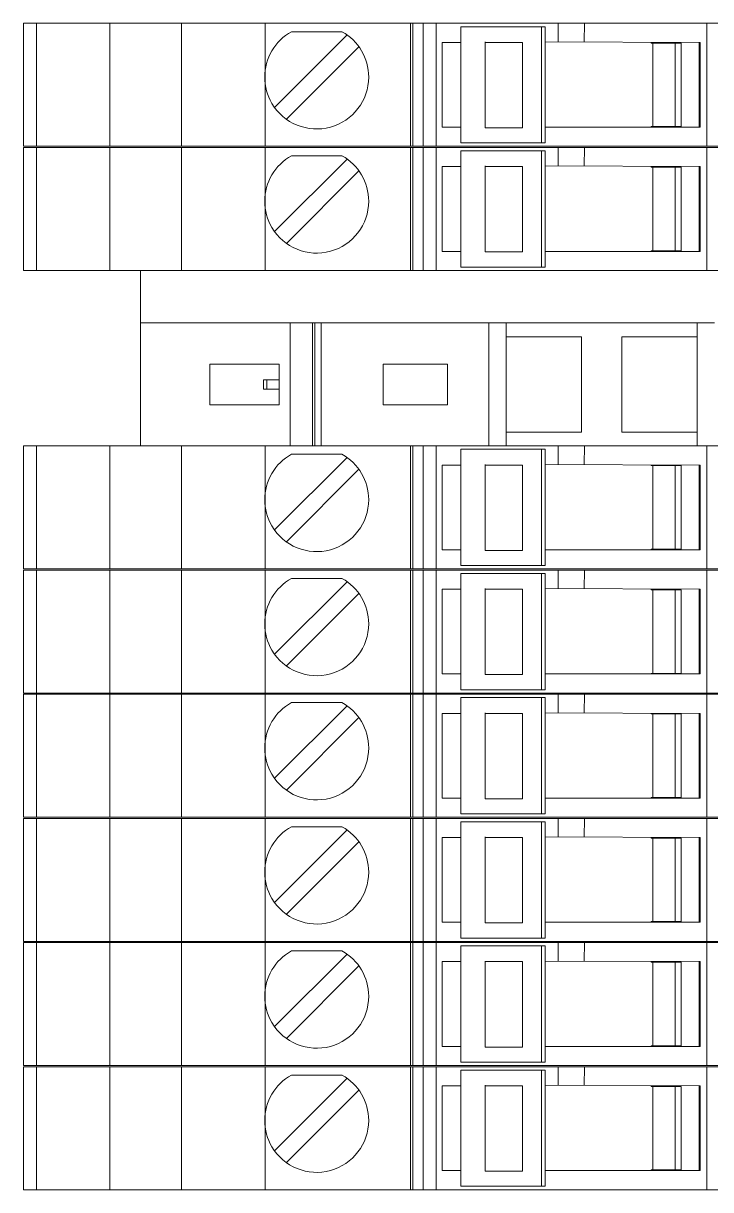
# Model space of a CAD drawing. Header units: millimetres. Extents: x 4962 to 7449, y 754 to 2938.
# Drawn here: x 5661.2 to 5689.96, y 1740.37 to 1789.22 of the extents above; entities that cross this region are included whole.
import ezdxf

# ---------------------------------------------------------------- set-up
doc = ezdxf.new("R2010")
doc.units = ezdxf.units.MM
doc.layers.add('000-PI-Oprema', color=30, linetype='Continuous', lineweight=5)

msp = doc.modelspace()

# ---------------------------------------------------------------- linework, layer by layer
at = {"color": 0, "linetype": 'ByBlock', "lineweight": 0, "ltscale": 0.25}
msp.add_lwpolyline([(5666.096, 1778.869), (5666.096, 1771.519), (5714.696, 1771.519), (5714.696, 1778.869), (5666.096, 1778.869)], dxfattribs=at)
at = {"layer": '000-PI-Oprema', "color": 0, "linetype": 'ByBlock', "lineweight": 0}
for p, q in [((5661.196, 1784.069), (5661.196, 1789.219)), ((5683.571, 1789.219), (5661.196, 1789.219)), ((5661.744, 1789.219), (5661.744, 1784.069)), ((5664.821, 1784.069), (5664.821, 1789.219)), ((5667.821, 1784.069), (5667.821, 1789.219)), ((5671.321, 1784.069), (5671.321, 1789.219)), ((5677.396, 1784.069), (5677.396, 1789.219)), ((5677.496, 1789.219), (5677.496, 1789.219)), ((5677.496, 1789.219), (5677.496, 1784.069)), ((5677.924, 1789.219), (5677.924, 1784.069)), ((5678.466, 1784.069), (5678.466, 1789.219)), ((5682.88, 1789.079), (5679.509, 1789.079)), ((5679.509, 1784.209), (5679.509, 1789.079)), ((5679.509, 1789.079), (5679.509, 1789.079)), ((5680.146, 1789.219), (5680.146, 1789.219)), ((5683.038, 1789.079), (5682.88, 1789.079)), ((5682.88, 1789.079), (5682.88, 1784.209)), ((5683.038, 1789.079), (5683.038, 1788.394)), ((5683.571, 1789.219), (5683.571, 1789.219)), ((5683.571, 1789.219), (5683.576, 1789.219)), ((5683.571, 1788.442), (5683.571, 1789.219)), ((5683.576, 1789.219), (5684.671, 1789.219)), ((5684.671, 1789.219), (5684.668, 1788.438)), ((5684.671, 1789.219), (5684.671, 1789.219)), ((5689.796, 1789.219), (5684.671, 1789.219)), ((5685.196, 1789.219), (5685.196, 1789.219)), ((5690.996, 1789.219), (5689.796, 1789.219)), ((5689.796, 1789.219), (5689.796, 1784.069)), ((5674.742, 1788.734), (5671.706, 1785.699)), ((5672.413, 1788.869), (5672.413, 1788.869)), ((5674.53, 1788.869), (5672.413, 1788.869)), ((5674.53, 1788.869), (5674.53, 1788.869)), ((5674.742, 1788.734), (5674.742, 1788.734)), ((5679.509, 1788.419), (5678.721, 1788.419)), ((5678.721, 1788.419), (5678.721, 1788.419)), ((5678.721, 1784.869), (5678.721, 1788.419)), ((5680.516, 1784.844), (5680.516, 1788.444)), ((5682.083, 1788.419), (5680.516, 1788.419)), ((5682.083, 1788.419), (5682.083, 1784.894)), ((5689.521, 1788.419), (5683.038, 1788.444)), ((5687.471, 1788.419), (5687.471, 1788.394)), ((5688.471, 1784.869), (5688.471, 1788.419)), ((5689.471, 1788.419), (5689.471, 1784.869)), ((5689.521, 1788.419), (5689.521, 1788.419)), ((5689.521, 1784.869), (5689.521, 1788.419)), ((5672.201, 1785.204), (5675.237, 1788.239)), ((5675.237, 1788.239), (5675.237, 1788.239)), ((5677.396, 1785.669), (5677.396, 1788.269)), ((5677.396, 1788.269), (5677.396, 1788.269)), ((5683.038, 1788.394), (5683.038, 1784.894)), ((5688.471, 1788.394), (5687.471, 1788.394)), ((5687.535, 1784.894), (5687.535, 1788.394)), ((5688.721, 1788.394), (5688.471, 1788.394)), ((5688.721, 1788.394), (5688.721, 1788.394)), ((5688.721, 1784.894), (5688.721, 1788.394)), ((5671.706, 1785.699), (5671.706, 1785.699)), ((5677.396, 1785.669), (5677.396, 1785.669)), ((5672.201, 1785.204), (5672.201, 1785.204)), ((5679.509, 1784.869), (5678.721, 1784.869)), ((5678.721, 1784.869), (5678.721, 1784.869)), ((5680.516, 1784.844), (5681.925, 1784.844)), ((5681.925, 1784.844), (5682.083, 1784.844)), ((5682.083, 1784.894), (5682.083, 1784.844)), ((5683.038, 1784.209), (5683.038, 1784.894)), ((5689.521, 1784.869), (5683.038, 1784.869)), ((5688.471, 1784.894), (5687.471, 1784.894)), ((5687.471, 1784.894), (5687.471, 1784.869)), ((5688.721, 1784.894), (5688.471, 1784.894)), ((5688.721, 1784.894), (5688.721, 1784.894)), ((5689.521, 1784.869), (5689.521, 1784.869)), ((5661.196, 1784.069), (5671.596, 1784.069)), ((5661.196, 1778.869), (5661.196, 1784.019)), ((5683.571, 1784.019), (5661.196, 1784.019)), ((5661.744, 1784.019), (5661.744, 1778.869)), ((5664.821, 1778.869), (5664.821, 1784.019)), ((5667.821, 1778.869), (5667.821, 1784.019)), ((5671.321, 1778.869), (5671.321, 1784.019)), ((5689.796, 1784.069), (5671.596, 1784.069)), ((5677.396, 1778.869), (5677.396, 1784.019)), ((5677.496, 1784.069), (5677.496, 1784.069)), ((5677.496, 1784.019), (5677.496, 1784.019)), ((5677.496, 1784.019), (5677.496, 1778.869)), ((5677.924, 1784.019), (5677.924, 1778.869)), ((5678.466, 1778.869), (5678.466, 1784.019)), ((5682.88, 1784.209), (5679.509, 1784.209)), ((5679.509, 1784.209), (5679.509, 1784.209)), ((5680.146, 1784.069), (5680.146, 1784.069)), ((5680.146, 1784.019), (5680.146, 1784.019)), ((5683.038, 1784.209), (5682.88, 1784.209)), ((5683.571, 1784.019), (5683.571, 1784.019)), ((5683.571, 1784.019), (5683.576, 1784.019)), ((5683.571, 1783.242), (5683.571, 1784.019)), ((5683.576, 1784.019), (5684.671, 1784.019)), ((5684.671, 1784.019), (5684.668, 1783.238)), ((5684.671, 1784.019), (5684.671, 1784.019)), ((5689.796, 1784.019), (5684.671, 1784.019)), ((5685.196, 1784.069), (5685.196, 1784.069)), ((5685.196, 1784.019), (5685.196, 1784.019)), ((5690.996, 1784.069), (5689.796, 1784.069)), ((5690.996, 1784.019), (5689.796, 1784.019)), ((5689.796, 1784.019), (5689.796, 1778.869)), ((5674.742, 1783.534), (5671.706, 1780.499)), ((5672.413, 1783.669), (5672.413, 1783.669)), ((5674.53, 1783.669), (5672.413, 1783.669)), ((5674.53, 1783.669), (5674.53, 1783.669)), ((5674.742, 1783.534), (5674.742, 1783.534)), ((5682.88, 1783.879), (5679.509, 1783.879)), ((5679.509, 1779.009), (5679.509, 1783.879)), ((5679.509, 1783.879), (5679.509, 1783.879)), ((5683.038, 1783.879), (5682.88, 1783.879)), ((5682.88, 1783.879), (5682.88, 1779.009)), ((5683.038, 1783.879), (5683.038, 1783.194)), ((5672.201, 1780.004), (5675.237, 1783.039)), ((5675.237, 1783.039), (5675.237, 1783.039)), ((5677.396, 1780.469), (5677.396, 1783.069)), ((5677.396, 1783.069), (5677.396, 1783.069)), ((5679.509, 1783.219), (5678.721, 1783.219)), ((5678.721, 1783.219), (5678.721, 1783.219)), ((5678.721, 1779.669), (5678.721, 1783.219)), ((5680.516, 1779.644), (5680.516, 1783.244)), ((5682.083, 1783.219), (5680.516, 1783.219)), ((5682.083, 1783.219), (5682.083, 1779.694)), ((5689.521, 1783.219), (5683.038, 1783.244)), ((5683.038, 1783.194), (5683.038, 1779.694)), ((5687.471, 1783.219), (5687.471, 1783.194)), ((5688.471, 1783.194), (5687.471, 1783.194)), ((5687.535, 1779.694), (5687.535, 1783.194)), ((5688.471, 1779.669), (5688.471, 1783.219)), ((5688.721, 1783.194), (5688.471, 1783.194)), ((5688.721, 1783.194), (5688.721, 1783.194)), ((5688.721, 1779.694), (5688.721, 1783.194)), ((5689.471, 1783.219), (5689.471, 1779.669)), ((5689.521, 1783.219), (5689.521, 1783.219)), ((5689.521, 1779.669), (5689.521, 1783.219)), ((5671.706, 1780.499), (5671.706, 1780.499)), ((5677.396, 1780.469), (5677.396, 1780.469)), ((5672.201, 1780.004), (5672.201, 1780.004)), ((5679.509, 1779.669), (5678.721, 1779.669)), ((5678.721, 1779.669), (5678.721, 1779.669)), ((5680.516, 1779.644), (5681.925, 1779.644)), ((5681.925, 1779.644), (5682.083, 1779.644)), ((5682.083, 1779.694), (5682.083, 1779.644)), ((5683.038, 1779.009), (5683.038, 1779.694)), ((5689.521, 1779.669), (5683.038, 1779.669)), ((5688.471, 1779.694), (5687.471, 1779.694)), ((5687.471, 1779.694), (5687.471, 1779.669)), ((5688.721, 1779.694), (5688.471, 1779.694)), ((5688.721, 1779.694), (5688.721, 1779.694)), ((5689.521, 1779.669), (5689.521, 1779.669)), ((5661.196, 1778.869), (5671.596, 1778.869)), ((5666.096, 1778.869), (5666.096, 1771.519)), ((5714.696, 1778.869), (5666.096, 1778.869)), ((5689.796, 1778.869), (5671.596, 1778.869)), ((5677.496, 1778.869), (5677.496, 1778.869)), ((5682.88, 1779.009), (5679.509, 1779.009)), ((5679.509, 1779.009), (5679.509, 1779.009)), ((5680.146, 1778.869), (5680.146, 1778.869)), ((5683.038, 1779.009), (5682.88, 1779.009)), ((5685.196, 1778.869), (5685.196, 1778.869)), ((5690.996, 1778.869), (5689.796, 1778.869)), ((5672.362, 1776.669), (5666.096, 1776.669)), ((5672.362, 1771.519), (5672.362, 1776.669)), ((5673.298, 1776.669), (5672.362, 1776.669)), ((5673.298, 1771.519), (5673.298, 1776.669)), ((5673.399, 1776.669), (5673.298, 1776.669)), ((5673.399, 1776.669), (5673.399, 1771.519)), ((5673.657, 1776.669), (5673.399, 1776.669)), ((5673.657, 1776.669), (5673.657, 1771.519)), ((5680.678, 1776.669), (5673.657, 1776.669)), ((5680.678, 1776.669), (5681.396, 1776.669)), ((5680.678, 1771.519), (5680.678, 1776.669)), ((5681.396, 1776.094), (5681.396, 1776.669)), ((5681.396, 1776.669), (5689.396, 1776.669)), ((5689.396, 1776.669), (5689.396, 1776.094)), ((5689.396, 1776.669), (5690.115, 1776.669)), ((5681.396, 1772.094), (5681.396, 1776.094)), ((5681.396, 1776.094), (5684.546, 1776.094)), ((5684.546, 1776.094), (5684.546, 1772.094)), ((5686.246, 1776.094), (5689.396, 1776.094)), ((5686.246, 1772.094), (5686.246, 1776.094)), ((5689.396, 1776.094), (5689.396, 1772.094)), ((5668.996, 1773.244), (5668.996, 1774.944)), ((5668.996, 1774.944), (5671.896, 1774.944)), ((5671.896, 1774.944), (5671.896, 1774.294)), ((5676.246, 1774.944), (5678.946, 1774.944)), ((5676.246, 1773.244), (5676.246, 1774.944)), ((5678.946, 1774.944), (5678.946, 1773.244)), ((5671.382, 1774.294), (5671.251, 1774.294)), ((5671.251, 1773.894), (5671.251, 1774.294)), ((5671.382, 1774.294), (5671.382, 1773.894)), ((5671.382, 1774.294), (5671.896, 1774.294)), ((5671.896, 1774.294), (5671.896, 1773.894)), ((5671.382, 1773.894), (5671.251, 1773.894)), ((5671.382, 1773.894), (5671.896, 1773.894)), ((5671.896, 1773.894), (5671.896, 1773.244)), ((5671.896, 1773.244), (5668.996, 1773.244)), ((5678.946, 1773.244), (5676.246, 1773.244)), ((5684.546, 1772.094), (5681.396, 1772.094)), ((5681.396, 1771.519), (5681.396, 1772.094)), ((5689.396, 1772.094), (5686.246, 1772.094)), ((5689.396, 1772.094), (5689.396, 1771.519)), ((5661.196, 1766.369), (5661.196, 1771.519)), ((5683.571, 1771.519), (5661.196, 1771.519)), ((5661.744, 1771.519), (5661.744, 1766.369)), ((5664.821, 1766.369), (5664.821, 1771.519)), ((5667.821, 1766.369), (5667.821, 1771.519)), ((5671.321, 1766.369), (5671.321, 1771.519)), ((5673.298, 1771.519), (5672.362, 1771.519)), ((5673.399, 1771.519), (5673.298, 1771.519)), ((5673.657, 1771.519), (5673.399, 1771.519)), ((5677.396, 1766.369), (5677.396, 1771.519)), ((5677.496, 1771.519), (5677.496, 1771.519)), ((5677.496, 1771.519), (5677.496, 1766.369)), ((5677.924, 1771.519), (5677.924, 1766.369)), ((5678.466, 1766.369), (5678.466, 1771.519)), ((5682.88, 1771.379), (5679.509, 1771.379)), ((5679.509, 1766.509), (5679.509, 1771.379)), ((5679.509, 1771.379), (5679.509, 1771.379)), ((5680.146, 1771.519), (5680.146, 1771.519)), ((5680.678, 1771.519), (5681.396, 1771.519)), ((5683.038, 1771.379), (5682.88, 1771.379)), ((5682.88, 1771.379), (5682.88, 1766.509)), ((5683.038, 1771.379), (5683.038, 1770.694)), ((5683.571, 1771.519), (5683.571, 1771.519)), ((5683.571, 1771.519), (5683.576, 1771.519)), ((5683.571, 1770.742), (5683.571, 1771.519)), ((5683.576, 1771.519), (5684.671, 1771.519)), ((5684.671, 1771.519), (5684.668, 1770.738)), ((5684.671, 1771.519), (5684.671, 1771.519)), ((5689.796, 1771.519), (5684.671, 1771.519)), ((5685.196, 1771.519), (5685.196, 1771.519)), ((5690.996, 1771.519), (5689.796, 1771.519)), ((5689.796, 1771.519), (5689.796, 1766.369)), ((5674.742, 1771.034), (5671.706, 1767.999)), ((5672.413, 1771.169), (5672.413, 1771.169)), ((5674.53, 1771.169), (5672.413, 1771.169)), ((5674.53, 1771.169), (5674.53, 1771.169)), ((5674.742, 1771.034), (5674.742, 1771.034)), ((5672.201, 1767.504), (5675.237, 1770.539)), ((5675.237, 1770.539), (5675.237, 1770.539)), ((5677.396, 1767.969), (5677.396, 1770.569)), ((5677.396, 1770.569), (5677.396, 1770.569)), ((5679.509, 1770.719), (5678.721, 1770.719)), ((5678.721, 1770.719), (5678.721, 1770.719)), ((5678.721, 1767.169), (5678.721, 1770.719)), ((5680.516, 1767.144), (5680.516, 1770.744)), ((5682.083, 1770.719), (5680.516, 1770.719)), ((5682.083, 1770.719), (5682.083, 1767.194)), ((5689.521, 1770.719), (5683.038, 1770.744)), ((5683.038, 1770.694), (5683.038, 1767.194)), ((5687.471, 1770.719), (5687.471, 1770.694)), ((5688.471, 1770.694), (5687.471, 1770.694)), ((5687.535, 1767.194), (5687.535, 1770.694)), ((5688.471, 1767.169), (5688.471, 1770.719)), ((5688.721, 1770.694), (5688.471, 1770.694)), ((5688.721, 1770.694), (5688.721, 1770.694)), ((5688.721, 1767.194), (5688.721, 1770.694)), ((5689.471, 1770.719), (5689.471, 1767.169)), ((5689.521, 1770.719), (5689.521, 1770.719)), ((5689.521, 1767.169), (5689.521, 1770.719)), ((5671.706, 1767.999), (5671.706, 1767.999)), ((5677.396, 1767.969), (5677.396, 1767.969)), ((5672.201, 1767.504), (5672.201, 1767.504)), ((5679.509, 1767.169), (5678.721, 1767.169)), ((5678.721, 1767.169), (5678.721, 1767.169)), ((5680.516, 1767.144), (5681.925, 1767.144)), ((5681.925, 1767.144), (5682.083, 1767.144)), ((5682.083, 1767.194), (5682.083, 1767.144)), ((5683.038, 1766.509), (5683.038, 1767.194)), ((5689.521, 1767.169), (5683.038, 1767.169)), ((5688.471, 1767.194), (5687.471, 1767.194)), ((5687.471, 1767.194), (5687.471, 1767.169)), ((5688.721, 1767.194), (5688.471, 1767.194)), ((5688.721, 1767.194), (5688.721, 1767.194)), ((5689.521, 1767.169), (5689.521, 1767.169)), ((5682.88, 1766.509), (5679.509, 1766.509)), ((5679.509, 1766.509), (5679.509, 1766.509)), ((5683.038, 1766.509), (5682.88, 1766.509)), ((5661.196, 1766.369), (5671.596, 1766.369)), ((5661.196, 1761.169), (5661.196, 1766.319)), ((5683.571, 1766.319), (5661.196, 1766.319)), ((5661.744, 1766.319), (5661.744, 1761.169)), ((5664.821, 1761.169), (5664.821, 1766.319)), ((5667.821, 1761.169), (5667.821, 1766.319)), ((5671.321, 1761.169), (5671.321, 1766.319)), ((5689.796, 1766.369), (5671.596, 1766.369)), ((5672.413, 1765.969), (5672.413, 1765.969)), ((5674.53, 1765.969), (5672.413, 1765.969)), ((5674.53, 1765.969), (5674.53, 1765.969)), ((5677.396, 1761.169), (5677.396, 1766.319)), ((5677.496, 1766.369), (5677.496, 1766.369)), ((5677.496, 1766.319), (5677.496, 1766.319)), ((5677.496, 1766.319), (5677.496, 1761.169)), ((5677.924, 1766.319), (5677.924, 1761.169)), ((5678.466, 1761.169), (5678.466, 1766.319)), ((5682.88, 1766.179), (5679.509, 1766.179)), ((5679.509, 1761.309), (5679.509, 1766.179)), ((5679.509, 1766.179), (5679.509, 1766.179)), ((5680.146, 1766.369), (5680.146, 1766.369)), ((5680.146, 1766.319), (5680.146, 1766.319)), ((5683.038, 1766.179), (5682.88, 1766.179)), ((5682.88, 1766.179), (5682.88, 1761.309)), ((5683.038, 1766.179), (5683.038, 1765.494)), ((5683.571, 1766.319), (5683.571, 1766.319)), ((5683.571, 1766.319), (5683.576, 1766.319)), ((5683.571, 1765.542), (5683.571, 1766.319)), ((5683.576, 1766.319), (5684.671, 1766.319)), ((5684.671, 1766.319), (5684.668, 1765.538)), ((5684.671, 1766.319), (5684.671, 1766.319)), ((5689.796, 1766.319), (5684.671, 1766.319)), ((5685.196, 1766.369), (5685.196, 1766.369)), ((5685.196, 1766.319), (5685.196, 1766.319)), ((5690.996, 1766.369), (5689.796, 1766.369)), ((5690.996, 1766.319), (5689.796, 1766.319)), ((5689.796, 1766.319), (5689.796, 1761.169)), ((5674.742, 1765.834), (5671.706, 1762.799)), ((5674.742, 1765.834), (5674.742, 1765.834)), ((5679.509, 1765.519), (5678.721, 1765.519)), ((5678.721, 1765.519), (5678.721, 1765.519)), ((5678.721, 1761.969), (5678.721, 1765.519)), ((5680.516, 1761.944), (5680.516, 1765.544)), ((5682.083, 1765.519), (5680.516, 1765.519)), ((5682.083, 1765.519), (5682.083, 1761.994)), ((5689.521, 1765.519), (5683.038, 1765.544)), ((5683.038, 1765.494), (5683.038, 1761.994)), ((5687.471, 1765.519), (5687.471, 1765.494)), ((5688.471, 1765.494), (5687.471, 1765.494)), ((5687.535, 1761.994), (5687.535, 1765.494)), ((5688.471, 1761.969), (5688.471, 1765.519)), ((5688.721, 1765.494), (5688.471, 1765.494)), ((5688.721, 1765.494), (5688.721, 1765.494)), ((5688.721, 1761.994), (5688.721, 1765.494)), ((5689.471, 1765.519), (5689.471, 1761.969)), ((5689.521, 1765.519), (5689.521, 1765.519)), ((5689.521, 1761.969), (5689.521, 1765.519)), ((5672.201, 1762.304), (5675.237, 1765.339)), ((5675.237, 1765.339), (5675.237, 1765.339)), ((5677.396, 1762.769), (5677.396, 1765.369)), ((5677.396, 1765.369), (5677.396, 1765.369)), ((5671.706, 1762.799), (5671.706, 1762.799)), ((5677.396, 1762.769), (5677.396, 1762.769)), ((5672.201, 1762.304), (5672.201, 1762.304)), ((5679.509, 1761.969), (5678.721, 1761.969)), ((5678.721, 1761.969), (5678.721, 1761.969)), ((5680.516, 1761.944), (5681.925, 1761.944)), ((5681.925, 1761.944), (5682.083, 1761.944)), ((5682.083, 1761.994), (5682.083, 1761.944)), ((5683.038, 1761.309), (5683.038, 1761.994)), ((5689.521, 1761.969), (5683.038, 1761.969)), ((5688.471, 1761.994), (5687.471, 1761.994)), ((5687.471, 1761.994), (5687.471, 1761.969)), ((5688.721, 1761.994), (5688.471, 1761.994)), ((5688.721, 1761.994), (5688.721, 1761.994)), ((5689.521, 1761.969), (5689.521, 1761.969)), ((5661.196, 1761.169), (5671.596, 1761.169)), ((5661.196, 1755.969), (5661.196, 1761.119)), ((5683.571, 1761.119), (5661.196, 1761.119)), ((5661.744, 1761.119), (5661.744, 1755.969)), ((5664.821, 1755.969), (5664.821, 1761.119)), ((5667.821, 1755.969), (5667.821, 1761.119)), ((5671.321, 1755.969), (5671.321, 1761.119)), ((5689.796, 1761.169), (5671.596, 1761.169)), ((5677.396, 1755.969), (5677.396, 1761.119)), ((5677.496, 1761.169), (5677.496, 1761.169)), ((5677.496, 1761.119), (5677.496, 1761.119)), ((5677.496, 1761.119), (5677.496, 1755.969)), ((5677.924, 1761.119), (5677.924, 1755.969)), ((5678.466, 1755.969), (5678.466, 1761.119)), ((5682.88, 1761.309), (5679.509, 1761.309)), ((5679.509, 1761.309), (5679.509, 1761.309)), ((5680.146, 1761.169), (5680.146, 1761.169)), ((5680.146, 1761.119), (5680.146, 1761.119)), ((5683.038, 1761.309), (5682.88, 1761.309)), ((5683.571, 1761.119), (5683.571, 1761.119)), ((5683.571, 1761.119), (5683.576, 1761.119)), ((5683.571, 1760.342), (5683.571, 1761.119)), ((5683.576, 1761.119), (5684.671, 1761.119)), ((5684.671, 1761.119), (5684.668, 1760.338)), ((5684.671, 1761.119), (5684.671, 1761.119)), ((5689.796, 1761.119), (5684.671, 1761.119)), ((5685.196, 1761.169), (5685.196, 1761.169)), ((5685.196, 1761.119), (5685.196, 1761.119)), ((5690.996, 1761.169), (5689.796, 1761.169)), ((5690.996, 1761.119), (5689.796, 1761.119)), ((5689.796, 1761.119), (5689.796, 1755.969)), ((5674.742, 1760.634), (5671.706, 1757.599)), ((5672.413, 1760.769), (5672.413, 1760.769)), ((5674.53, 1760.769), (5672.413, 1760.769)), ((5674.53, 1760.769), (5674.53, 1760.769)), ((5674.742, 1760.634), (5674.742, 1760.634)), ((5682.88, 1760.979), (5679.509, 1760.979)), ((5679.509, 1756.109), (5679.509, 1760.979)), ((5679.509, 1760.979), (5679.509, 1760.979)), ((5683.038, 1760.979), (5682.88, 1760.979)), ((5682.88, 1760.979), (5682.88, 1756.109)), ((5683.038, 1760.979), (5683.038, 1760.294)), ((5672.201, 1757.104), (5675.237, 1760.139)), ((5675.237, 1760.139), (5675.237, 1760.139)), ((5677.396, 1757.569), (5677.396, 1760.169)), ((5677.396, 1760.169), (5677.396, 1760.169)), ((5679.509, 1760.319), (5678.721, 1760.319)), ((5678.721, 1760.319), (5678.721, 1760.319)), ((5678.721, 1756.769), (5678.721, 1760.319)), ((5680.516, 1756.744), (5680.516, 1760.344)), ((5682.083, 1760.319), (5680.516, 1760.319)), ((5682.083, 1760.319), (5682.083, 1756.794)), ((5689.521, 1760.319), (5683.038, 1760.344)), ((5683.038, 1760.294), (5683.038, 1756.794)), ((5687.471, 1760.319), (5687.471, 1760.294)), ((5688.471, 1760.294), (5687.471, 1760.294)), ((5687.535, 1756.794), (5687.535, 1760.294)), ((5688.471, 1756.769), (5688.471, 1760.319)), ((5688.721, 1760.294), (5688.471, 1760.294)), ((5688.721, 1760.294), (5688.721, 1760.294)), ((5688.721, 1756.794), (5688.721, 1760.294)), ((5689.471, 1760.319), (5689.471, 1756.769)), ((5689.521, 1760.319), (5689.521, 1760.319)), ((5689.521, 1756.769), (5689.521, 1760.319)), ((5671.706, 1757.599), (5671.706, 1757.599)), ((5677.396, 1757.569), (5677.396, 1757.569)), ((5672.201, 1757.104), (5672.201, 1757.104)), ((5679.509, 1756.769), (5678.721, 1756.769)), ((5678.721, 1756.769), (5678.721, 1756.769)), ((5680.516, 1756.744), (5681.925, 1756.744)), ((5681.925, 1756.744), (5682.083, 1756.744)), ((5682.083, 1756.794), (5682.083, 1756.744)), ((5683.038, 1756.109), (5683.038, 1756.794)), ((5689.521, 1756.769), (5683.038, 1756.769)), ((5688.471, 1756.794), (5687.471, 1756.794)), ((5687.471, 1756.794), (5687.471, 1756.769)), ((5688.721, 1756.794), (5688.471, 1756.794)), ((5688.721, 1756.794), (5688.721, 1756.794)), ((5689.521, 1756.769), (5689.521, 1756.769)), ((5661.196, 1755.969), (5671.596, 1755.969)), ((5661.196, 1750.769), (5661.196, 1755.919)), ((5683.571, 1755.919), (5661.196, 1755.919)), ((5661.744, 1755.919), (5661.744, 1750.769)), ((5664.821, 1750.769), (5664.821, 1755.919)), ((5667.821, 1750.769), (5667.821, 1755.919)), ((5671.321, 1750.769), (5671.321, 1755.919)), ((5689.796, 1755.969), (5671.596, 1755.969)), ((5677.396, 1750.769), (5677.396, 1755.919)), ((5677.496, 1755.969), (5677.496, 1755.969)), ((5677.496, 1755.919), (5677.496, 1755.919)), ((5677.496, 1755.919), (5677.496, 1750.769)), ((5677.924, 1755.919), (5677.924, 1750.769)), ((5678.466, 1750.769), (5678.466, 1755.919)), ((5682.88, 1756.109), (5679.509, 1756.109)), ((5679.509, 1756.109), (5679.509, 1756.109)), ((5682.88, 1755.779), (5679.509, 1755.779)), ((5679.509, 1750.909), (5679.509, 1755.779)), ((5679.509, 1755.779), (5679.509, 1755.779)), ((5680.146, 1755.969), (5680.146, 1755.969)), ((5680.146, 1755.919), (5680.146, 1755.919)), ((5683.038, 1756.109), (5682.88, 1756.109)), ((5683.038, 1755.779), (5682.88, 1755.779)), ((5682.88, 1755.779), (5682.88, 1750.909)), ((5683.038, 1755.779), (5683.038, 1755.094)), ((5683.571, 1755.919), (5683.571, 1755.919)), ((5683.571, 1755.919), (5683.576, 1755.919)), ((5683.571, 1755.142), (5683.571, 1755.919)), ((5683.576, 1755.919), (5684.671, 1755.919)), ((5684.671, 1755.919), (5684.668, 1755.138)), ((5684.671, 1755.919), (5684.671, 1755.919)), ((5689.796, 1755.919), (5684.671, 1755.919)), ((5685.196, 1755.969), (5685.196, 1755.969)), ((5685.196, 1755.919), (5685.196, 1755.919)), ((5690.996, 1755.969), (5689.796, 1755.969)), ((5690.996, 1755.919), (5689.796, 1755.919)), ((5689.796, 1755.919), (5689.796, 1750.769)), ((5674.742, 1755.434), (5671.706, 1752.399)), ((5672.413, 1755.569), (5672.413, 1755.569)), ((5674.53, 1755.569), (5672.413, 1755.569)), ((5674.53, 1755.569), (5674.53, 1755.569)), ((5674.742, 1755.434), (5674.742, 1755.434)), ((5672.201, 1751.904), (5675.237, 1754.939)), ((5675.237, 1754.939), (5675.237, 1754.939)), ((5677.396, 1752.369), (5677.396, 1754.969)), ((5677.396, 1754.969), (5677.396, 1754.969)), ((5679.509, 1755.119), (5678.721, 1755.119)), ((5678.721, 1755.119), (5678.721, 1755.119)), ((5678.721, 1751.569), (5678.721, 1755.119)), ((5680.516, 1751.544), (5680.516, 1755.144)), ((5682.083, 1755.119), (5680.516, 1755.119)), ((5682.083, 1755.119), (5682.083, 1751.594)), ((5689.521, 1755.119), (5683.038, 1755.144)), ((5683.038, 1755.094), (5683.038, 1751.594)), ((5687.471, 1755.119), (5687.471, 1755.094)), ((5688.471, 1755.094), (5687.471, 1755.094)), ((5687.535, 1751.594), (5687.535, 1755.094)), ((5688.471, 1751.569), (5688.471, 1755.119)), ((5688.721, 1755.094), (5688.471, 1755.094)), ((5688.721, 1755.094), (5688.721, 1755.094)), ((5688.721, 1751.594), (5688.721, 1755.094)), ((5689.471, 1755.119), (5689.471, 1751.569)), ((5689.521, 1755.119), (5689.521, 1755.119)), ((5689.521, 1751.569), (5689.521, 1755.119)), ((5671.706, 1752.399), (5671.706, 1752.399)), ((5677.396, 1752.369), (5677.396, 1752.369)), ((5672.201, 1751.904), (5672.201, 1751.904)), ((5679.509, 1751.569), (5678.721, 1751.569)), ((5678.721, 1751.569), (5678.721, 1751.569)), ((5680.516, 1751.544), (5681.925, 1751.544)), ((5681.925, 1751.544), (5682.083, 1751.544)), ((5682.083, 1751.594), (5682.083, 1751.544)), ((5683.038, 1750.909), (5683.038, 1751.594)), ((5689.521, 1751.569), (5683.038, 1751.569)), ((5688.471, 1751.594), (5687.471, 1751.594)), ((5687.471, 1751.594), (5687.471, 1751.569)), ((5688.721, 1751.594), (5688.471, 1751.594)), ((5688.721, 1751.594), (5688.721, 1751.594)), ((5689.521, 1751.569), (5689.521, 1751.569)), ((5682.88, 1750.909), (5679.509, 1750.909)), ((5679.509, 1750.909), (5679.509, 1750.909)), ((5683.038, 1750.909), (5682.88, 1750.909)), ((5661.196, 1750.769), (5671.596, 1750.769)), ((5661.196, 1745.569), (5661.196, 1750.719)), ((5683.571, 1750.719), (5661.196, 1750.719)), ((5661.744, 1750.719), (5661.744, 1745.569)), ((5664.821, 1745.569), (5664.821, 1750.719)), ((5667.821, 1745.569), (5667.821, 1750.719)), ((5671.321, 1745.569), (5671.321, 1750.719)), ((5689.796, 1750.769), (5671.596, 1750.769)), ((5672.413, 1750.369), (5672.413, 1750.369)), ((5674.53, 1750.369), (5672.413, 1750.369)), ((5674.53, 1750.369), (5674.53, 1750.369)), ((5677.396, 1745.569), (5677.396, 1750.719)), ((5677.496, 1750.769), (5677.496, 1750.769)), ((5677.496, 1750.719), (5677.496, 1750.719)), ((5677.496, 1750.719), (5677.496, 1745.569)), ((5677.924, 1750.719), (5677.924, 1745.569)), ((5678.466, 1745.569), (5678.466, 1750.719)), ((5682.88, 1750.579), (5679.509, 1750.579)), ((5679.509, 1745.709), (5679.509, 1750.579)), ((5679.509, 1750.579), (5679.509, 1750.579)), ((5680.146, 1750.769), (5680.146, 1750.769)), ((5680.146, 1750.719), (5680.146, 1750.719)), ((5683.038, 1750.579), (5682.88, 1750.579)), ((5682.88, 1750.579), (5682.88, 1745.709)), ((5683.038, 1750.579), (5683.038, 1749.894)), ((5683.571, 1750.719), (5683.571, 1750.719)), ((5683.571, 1750.719), (5683.576, 1750.719)), ((5683.571, 1749.942), (5683.571, 1750.719)), ((5683.576, 1750.719), (5684.671, 1750.719)), ((5684.671, 1750.719), (5684.668, 1749.938)), ((5684.671, 1750.719), (5684.671, 1750.719)), ((5689.796, 1750.719), (5684.671, 1750.719)), ((5685.196, 1750.769), (5685.196, 1750.769)), ((5685.196, 1750.719), (5685.196, 1750.719)), ((5690.996, 1750.769), (5689.796, 1750.769)), ((5690.996, 1750.719), (5689.796, 1750.719)), ((5689.796, 1750.719), (5689.796, 1745.569)), ((5674.742, 1750.234), (5671.706, 1747.199)), ((5674.742, 1750.234), (5674.742, 1750.234)), ((5679.509, 1749.919), (5678.721, 1749.919)), ((5678.721, 1749.919), (5678.721, 1749.919)), ((5678.721, 1746.369), (5678.721, 1749.919)), ((5680.516, 1746.344), (5680.516, 1749.944)), ((5682.083, 1749.919), (5680.516, 1749.919)), ((5682.083, 1749.919), (5682.083, 1746.394)), ((5689.521, 1749.919), (5683.038, 1749.944)), ((5683.038, 1749.894), (5683.038, 1746.394)), ((5687.471, 1749.919), (5687.471, 1749.894)), ((5688.471, 1749.894), (5687.471, 1749.894)), ((5687.535, 1746.394), (5687.535, 1749.894)), ((5688.471, 1746.369), (5688.471, 1749.919)), ((5688.721, 1749.894), (5688.471, 1749.894)), ((5688.721, 1749.894), (5688.721, 1749.894)), ((5688.721, 1746.394), (5688.721, 1749.894)), ((5689.471, 1749.919), (5689.471, 1746.369)), ((5689.521, 1749.919), (5689.521, 1749.919)), ((5689.521, 1746.369), (5689.521, 1749.919)), ((5672.201, 1746.704), (5675.237, 1749.739)), ((5675.237, 1749.739), (5675.237, 1749.739)), ((5677.396, 1747.169), (5677.396, 1749.769)), ((5677.396, 1749.769), (5677.396, 1749.769)), ((5671.706, 1747.199), (5671.706, 1747.199)), ((5677.396, 1747.169), (5677.396, 1747.169)), ((5672.201, 1746.704), (5672.201, 1746.704)), ((5682.083, 1746.394), (5682.083, 1746.344)), ((5683.038, 1745.709), (5683.038, 1746.394)), ((5688.471, 1746.394), (5687.471, 1746.394)), ((5687.471, 1746.394), (5687.471, 1746.369)), ((5688.721, 1746.394), (5688.471, 1746.394)), ((5688.721, 1746.394), (5688.721, 1746.394)), ((5679.509, 1746.369), (5678.721, 1746.369)), ((5678.721, 1746.369), (5678.721, 1746.369)), ((5680.516, 1746.344), (5681.925, 1746.344)), ((5681.925, 1746.344), (5682.083, 1746.344)), ((5689.521, 1746.369), (5683.038, 1746.369)), ((5689.521, 1746.369), (5689.521, 1746.369)), ((5661.196, 1745.569), (5671.596, 1745.569)), ((5661.196, 1740.369), (5661.196, 1745.519)), ((5683.571, 1745.519), (5661.196, 1745.519)), ((5661.744, 1745.519), (5661.744, 1740.369)), ((5664.821, 1740.369), (5664.821, 1745.519)), ((5667.821, 1740.369), (5667.821, 1745.519)), ((5671.321, 1740.369), (5671.321, 1745.519)), ((5689.796, 1745.569), (5671.596, 1745.569)), ((5677.396, 1740.369), (5677.396, 1745.519)), ((5677.496, 1745.569), (5677.496, 1745.569)), ((5677.496, 1745.519), (5677.496, 1745.519)), ((5677.496, 1745.519), (5677.496, 1740.369)), ((5677.924, 1745.519), (5677.924, 1740.369)), ((5678.466, 1740.369), (5678.466, 1745.519)), ((5682.88, 1745.709), (5679.509, 1745.709)), ((5679.509, 1745.709), (5679.509, 1745.709)), ((5680.146, 1745.569), (5680.146, 1745.569)), ((5680.146, 1745.519), (5680.146, 1745.519)), ((5683.038, 1745.709), (5682.88, 1745.709)), ((5683.571, 1745.519), (5683.571, 1745.519)), ((5683.571, 1745.519), (5683.576, 1745.519)), ((5683.571, 1744.742), (5683.571, 1745.519)), ((5683.576, 1745.519), (5684.671, 1745.519)), ((5684.671, 1745.519), (5684.668, 1744.738)), ((5684.671, 1745.519), (5684.671, 1745.519)), ((5689.796, 1745.519), (5684.671, 1745.519)), ((5685.196, 1745.569), (5685.196, 1745.569)), ((5685.196, 1745.519), (5685.196, 1745.519)), ((5690.996, 1745.569), (5689.796, 1745.569)), ((5690.996, 1745.519), (5689.796, 1745.519)), ((5689.796, 1745.519), (5689.796, 1740.369)), ((5674.742, 1745.034), (5671.706, 1741.999)), ((5672.413, 1745.169), (5672.413, 1745.169)), ((5674.53, 1745.169), (5672.413, 1745.169)), ((5674.53, 1745.169), (5674.53, 1745.169)), ((5674.742, 1745.034), (5674.742, 1745.034)), ((5682.88, 1745.379), (5679.509, 1745.379)), ((5679.509, 1740.509), (5679.509, 1745.379)), ((5679.509, 1745.379), (5679.509, 1745.379)), ((5683.038, 1745.379), (5682.88, 1745.379)), ((5682.88, 1745.379), (5682.88, 1740.509)), ((5683.038, 1745.379), (5683.038, 1744.694)), ((5672.201, 1741.504), (5675.237, 1744.539)), ((5675.237, 1744.539), (5675.237, 1744.539)), ((5677.396, 1741.969), (5677.396, 1744.569)), ((5677.396, 1744.569), (5677.396, 1744.569)), ((5679.509, 1744.719), (5678.721, 1744.719)), ((5678.721, 1744.719), (5678.721, 1744.719)), ((5678.721, 1741.169), (5678.721, 1744.719)), ((5680.516, 1741.144), (5680.516, 1744.744)), ((5682.083, 1744.719), (5680.516, 1744.719)), ((5682.083, 1744.719), (5682.083, 1741.194)), ((5689.521, 1744.719), (5683.038, 1744.744)), ((5683.038, 1744.694), (5683.038, 1741.194)), ((5687.471, 1744.719), (5687.471, 1744.694)), ((5688.471, 1744.694), (5687.471, 1744.694)), ((5687.535, 1741.194), (5687.535, 1744.694)), ((5688.471, 1741.169), (5688.471, 1744.719)), ((5688.721, 1744.694), (5688.471, 1744.694)), ((5688.721, 1744.694), (5688.721, 1744.694)), ((5688.721, 1741.194), (5688.721, 1744.694)), ((5689.471, 1744.719), (5689.471, 1741.169)), ((5689.521, 1744.719), (5689.521, 1744.719)), ((5689.521, 1741.169), (5689.521, 1744.719)), ((5671.706, 1741.999), (5671.706, 1741.999)), ((5672.201, 1741.504), (5672.201, 1741.504)), ((5677.396, 1741.969), (5677.396, 1741.969)), ((5679.509, 1741.169), (5678.721, 1741.169)), ((5678.721, 1741.169), (5678.721, 1741.169)), ((5680.516, 1741.144), (5681.925, 1741.144)), ((5681.925, 1741.144), (5682.083, 1741.144)), ((5682.083, 1741.194), (5682.083, 1741.144)), ((5683.038, 1740.509), (5683.038, 1741.194)), ((5689.521, 1741.169), (5683.038, 1741.169)), ((5688.471, 1741.194), (5687.471, 1741.194)), ((5687.471, 1741.194), (5687.471, 1741.169)), ((5688.721, 1741.194), (5688.471, 1741.194)), ((5688.721, 1741.194), (5688.721, 1741.194)), ((5689.521, 1741.169), (5689.521, 1741.169)), ((5661.196, 1740.369), (5671.596, 1740.369)), ((5689.796, 1740.369), (5671.596, 1740.369)), ((5677.496, 1740.369), (5677.496, 1740.369)), ((5682.88, 1740.509), (5679.509, 1740.509)), ((5679.509, 1740.509), (5679.509, 1740.509)), ((5680.146, 1740.369), (5680.146, 1740.369)), ((5683.038, 1740.509), (5682.88, 1740.509)), ((5685.196, 1740.369), (5685.196, 1740.369)), ((5690.996, 1740.369), (5689.796, 1740.369))]:
    msp.add_line(p, q, dxfattribs=at)
at = {"layer": '000-PI-Oprema', "color": 0, "linetype": 'ByBlock', "lineweight": 0, "ltscale": 0.25}
msp.add_line((5714.696, 1771.519), (5666.096, 1771.519), dxfattribs=at)
at = {"layer": '000-PI-Oprema', "color": 0, "linetype": 'ByBlock', "lineweight": 0}
for centre, start, end in [((5673.471, 1786.969), 119.1246, 149.5497), ((5673.471, 1786.969), 0, 60.8754), ((5673.471, 1786.969), 210.4503, 0), ((5673.471, 1781.769), 119.1246, 149.5497), ((5673.471, 1781.769), 0, 60.8754), ((5673.471, 1781.769), 210.4503, 0), ((5673.471, 1769.269), 119.1246, 149.5497), ((5673.471, 1769.269), 0, 60.8754), ((5673.471, 1769.269), 210.4503, 0), ((5673.471, 1764.069), 119.1246, 149.5497), ((5673.471, 1764.069), 0, 60.8754), ((5673.471, 1764.069), 210.4503, 0), ((5673.471, 1758.869), 119.1246, 149.5497), ((5673.471, 1758.869), 0, 60.8754), ((5673.471, 1758.869), 210.4503, 0), ((5673.471, 1753.669), 119.1246, 149.5497), ((5673.471, 1753.669), 0, 60.8754), ((5673.471, 1753.669), 210.4503, 0), ((5673.471, 1748.469), 119.1246, 149.5497), ((5673.471, 1748.469), 0, 60.8754), ((5673.471, 1748.469), 210.4503, 0), ((5673.471, 1743.269), 119.1246, 149.5497), ((5673.471, 1743.269), 0, 60.8754), ((5673.471, 1743.269), 210.4503, 0)]:
    msp.add_arc(centre, 2.175, start, end, dxfattribs=at)
for centre, start_param, end_param in [((5673.471, 1786.969), -2.102255, -1.570796), ((5673.471, 1786.969), -1.570796, -1.039338), ((5673.471, 1781.769), -2.102255, -1.570796), ((5673.471, 1781.769), -1.570796, -1.039338), ((5673.471, 1769.269), -2.102255, -1.570796), ((5673.471, 1769.269), -1.570796, -1.039338), ((5673.471, 1764.069), -2.102255, -1.570796), ((5673.471, 1764.069), -1.570796, -1.039338), ((5673.471, 1758.869), -2.102255, -1.570796), ((5673.471, 1758.869), -1.570796, -1.039338), ((5673.471, 1753.669), -2.102255, -1.570796), ((5673.471, 1753.669), -1.570796, -1.039338), ((5673.471, 1748.469), -2.102255, -1.570796), ((5673.471, 1748.469), -1.570796, -1.039338), ((5673.471, 1743.269), -2.102255, -1.570796), ((5673.471, 1743.269), -1.570796, -1.039338)]:
    msp.add_ellipse(centre, major_axis=(0, -2.175), ratio=1, start_param=start_param, end_param=end_param, dxfattribs=at)

doc.saveas('drawing.dxf')
